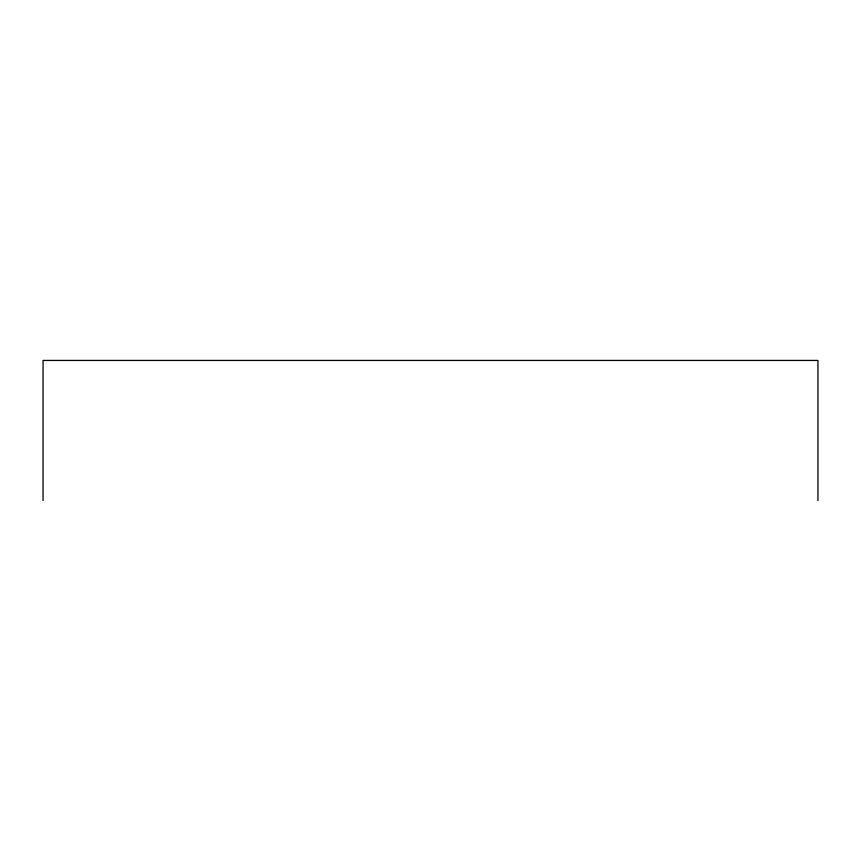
<?xml version="1.0" encoding="UTF-8"?>
<svg xmlns="http://www.w3.org/2000/svg" width="861" height="861" viewBox="0 0 861 861"><rect width="100%" height="100%" fill="white"/><g stroke="black" fill="none" stroke-linecap="round" stroke-linejoin="round"><path stroke-width="1.29" d="M817.95 500.564L817.95 360.436L43.05 360.436L43.05 500.564"/></g></svg>
